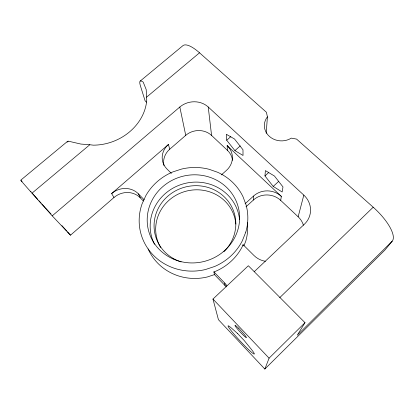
<?xml version="1.0" encoding="UTF-8"?>
<svg xmlns="http://www.w3.org/2000/svg" width="414" height="414" viewBox="0 0 414 414"><rect width="100%" height="100%" fill="white"/><g stroke="black" fill="none" stroke-linecap="round" stroke-linejoin="round"><path stroke-width="0.62" d="M245.994 206.809L253.352 200.06L253.503 196.076A19.846 18.635 5.9 0 1 281.339 196.391L280.692 200.386L298.147 216.786A19.805 18.692 12.8 0 1 303.41 225.195M266.192 133.318L267.413 116.836L266.399 112.251L199.527 52.801A30.212 9.615 51.3 0 0 182.926 45.638L140.222 81.061M264.96 175.929L265.395 170.594L274.461 176.033L282.985 186.937L282.162 191.982L273.209 186.419L264.96 175.929L268.66 172.555M298.147 216.786L303.819 195.113L208.232 107.003A20.327 18.149 -10.3 0 0 179.826 107.009L52.216 215.854L31.997 193.178A32.157 0.336 48 0 1 22.051 181.534M264.841 369.05L269.084 358.172L304.994 322.682L248.343 265.741L212.967 299.063L218.437 319.691L264.841 369.05L384.911 250.051L392.218 241.181A34.031 11.892 43.5 0 0 373.205 207.212L296.584 139.088L291.296 138.131A17.046 15.214 2.3 0 1 269.39 136.392A17.046 15.214 2.3 0 1 267.413 116.836M243.991 245.662L245.74 241.233A51.905 49.447 -14.7 0 0 247.443 222.675M265.384 261.281A20.25 19.329 11.2 0 1 253.968 255.495L243.085 244.674L242.423 246.335A52.857 50.244 -14.7 0 1 215.658 271.279L213.883 271.869L214.462 274.606L225.061 285.577A20.214 20.058 -31.2 0 1 226.215 286.881M304.994 322.682L297.247 335.236L392.218 241.181M279.729 297.656L373.205 207.212M254.191 271.734L304.409 224.191A21.932 20.472 10.4 0 0 303.819 195.113M273.209 186.419L278.71 181.363M245.072 203.791L253.503 196.076M221.397 174.899L226.51 170.32A19.013 17.398 -7.7 0 0 227.136 145.63L281.339 196.391M234.924 150.634L243.023 155.462L242.982 149.77L234.49 138.975L226.318 134.281L226.706 140.237L234.924 150.634L240.234 145.909M226.706 140.237L230.826 136.604M52.216 215.854L70.489 235.188L113.964 197.525A19.116 17.657 -27.5 0 1 140.299 197.835L143.327 200.971M163.98 165.569A18.589 16.995 -13.4 0 1 169.735 149.211L185.731 135.352A18.47 16.777 -10.2 0 1 211.575 135.44L227.441 150.354A18.682 17.145 -7.6 0 1 232.533 160.373M113.964 197.525L111.635 193.571L168.426 144.502L169.735 149.211M31.997 193.178L89.807 144.74L93.341 145.164A49.768 43.025 -20.7 0 0 146.742 100.343L146.204 89.579L143.192 82.086L141.174 80.937A30.579 4.896 57.7 0 0 140.481 86.045L145.091 100.773A45.307 39.961 -21.2 0 1 146.432 102.175M146.551 97.192L199.527 52.801M20.7 180.209L67.466 141.412M214.462 274.606L207.362 276.961A51.905 49.447 -14.7 0 1 148.134 248.907M89.807 144.74L80.937 144.072L68.533 141.21M171.386 173.388L166.946 168.974A18.915 17.243 -13.4 0 1 168.426 144.502M111.635 193.571A19.463 17.926 -27.3 0 1 138.431 193.871L144.15 199.786M213.883 271.869L224.678 283.026A20.602 20.415 -28.8 0 1 226.908 285.774M212.967 299.063L269.084 358.172M51.051 214.022L45.395 207.838M38.978 200.769L41.131 203.139M41.99 204.086L45.002 207.404M61.96 225.635L66.649 230.893M67.503 231.845L70.489 235.188M37.7 199.346L32.722 193.711M30.812 191.413L31.024 191.692M138.431 193.871L140.299 197.835M179.826 107.009L185.731 135.352M224.678 283.026L225.061 285.577M208.232 107.003L211.575 135.44M227.136 145.63L227.441 150.354M243.085 244.674L243.096 245.957M181.177 261.943A41.017 38.983 -14.7 0 1 158.872 207.243A41.017 38.983 -14.7 0 1 219.275 192.789A41.017 38.983 -14.7 0 1 223.881 251.728M160.627 247.593A40.277 38.362 -14.7 0 1 184.225 191.718A40.277 38.362 -14.7 0 1 235.845 224.088M253.352 200.06A19.489 18.34 6.3 0 1 280.692 200.386M154.5 244.343A44.96 42.735 -14.7 0 1 182.926 183.971A44.96 42.735 -14.7 0 1 239.571 219.606M67.151 142.266A31.402 4.823 41.5 0 1 68.538 141.215M245.781 232.114L242.34 240.772A54.519 51.631 -14.6 0 1 214.706 266.461L205.411 269.545A54.519 51.631 -14.6 0 1 153.035 254.9A54.519 51.631 -14.6 0 1 142.095 203.807L145.857 195.594A54.519 51.631 -14.6 0 1 172.907 171.888L181.674 169.041A54.519 51.631 -14.6 0 1 208.987 169.259L217.578 172.255A54.519 51.631 -14.6 0 1 243.013 196.707L246.139 205.116A54.519 51.631 -14.6 0 1 245.781 232.114M238.728 328.271L236.896 326.693A8.389 0.73 47.1 0 0 236.565 327.888A8.389 0.73 47.1 0 0 244.891 336.67A8.389 0.73 47.1 0 0 244.343 334.553L238.728 328.271M237.657 333.58L232.389 328.939A19.251 1.511 47.1 0 0 231.819 331.526A19.251 1.511 47.1 0 0 250.827 351.672A19.251 1.511 47.1 0 0 249.668 347.248L244.213 340.531L237.657 333.58M173.218 259.019A46.378 43.915 -14.6 0 0 239.515 214.561A46.378 43.915 -14.6 0 0 167.499 183.045A46.378 43.915 -14.6 0 0 173.218 259.019"/></g></svg>
